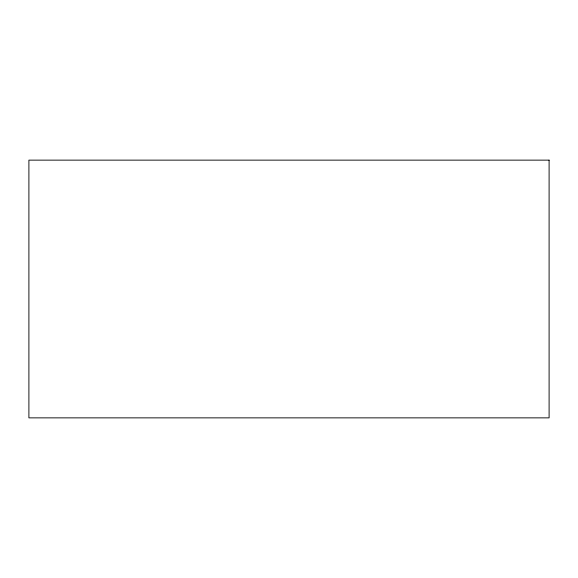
<?xml version="1.0" encoding="UTF-8"?>
<svg xmlns="http://www.w3.org/2000/svg" width="578" height="578" viewBox="0 0 578 578"><rect width="100%" height="100%" fill="white"/><g stroke="black" fill="none" stroke-linecap="round" stroke-linejoin="round"><path stroke-width="0.87" d="M549.1 160.135L28.9 160.135L28.9 417.865L549.1 417.865L549.1 160.135"/></g></svg>
